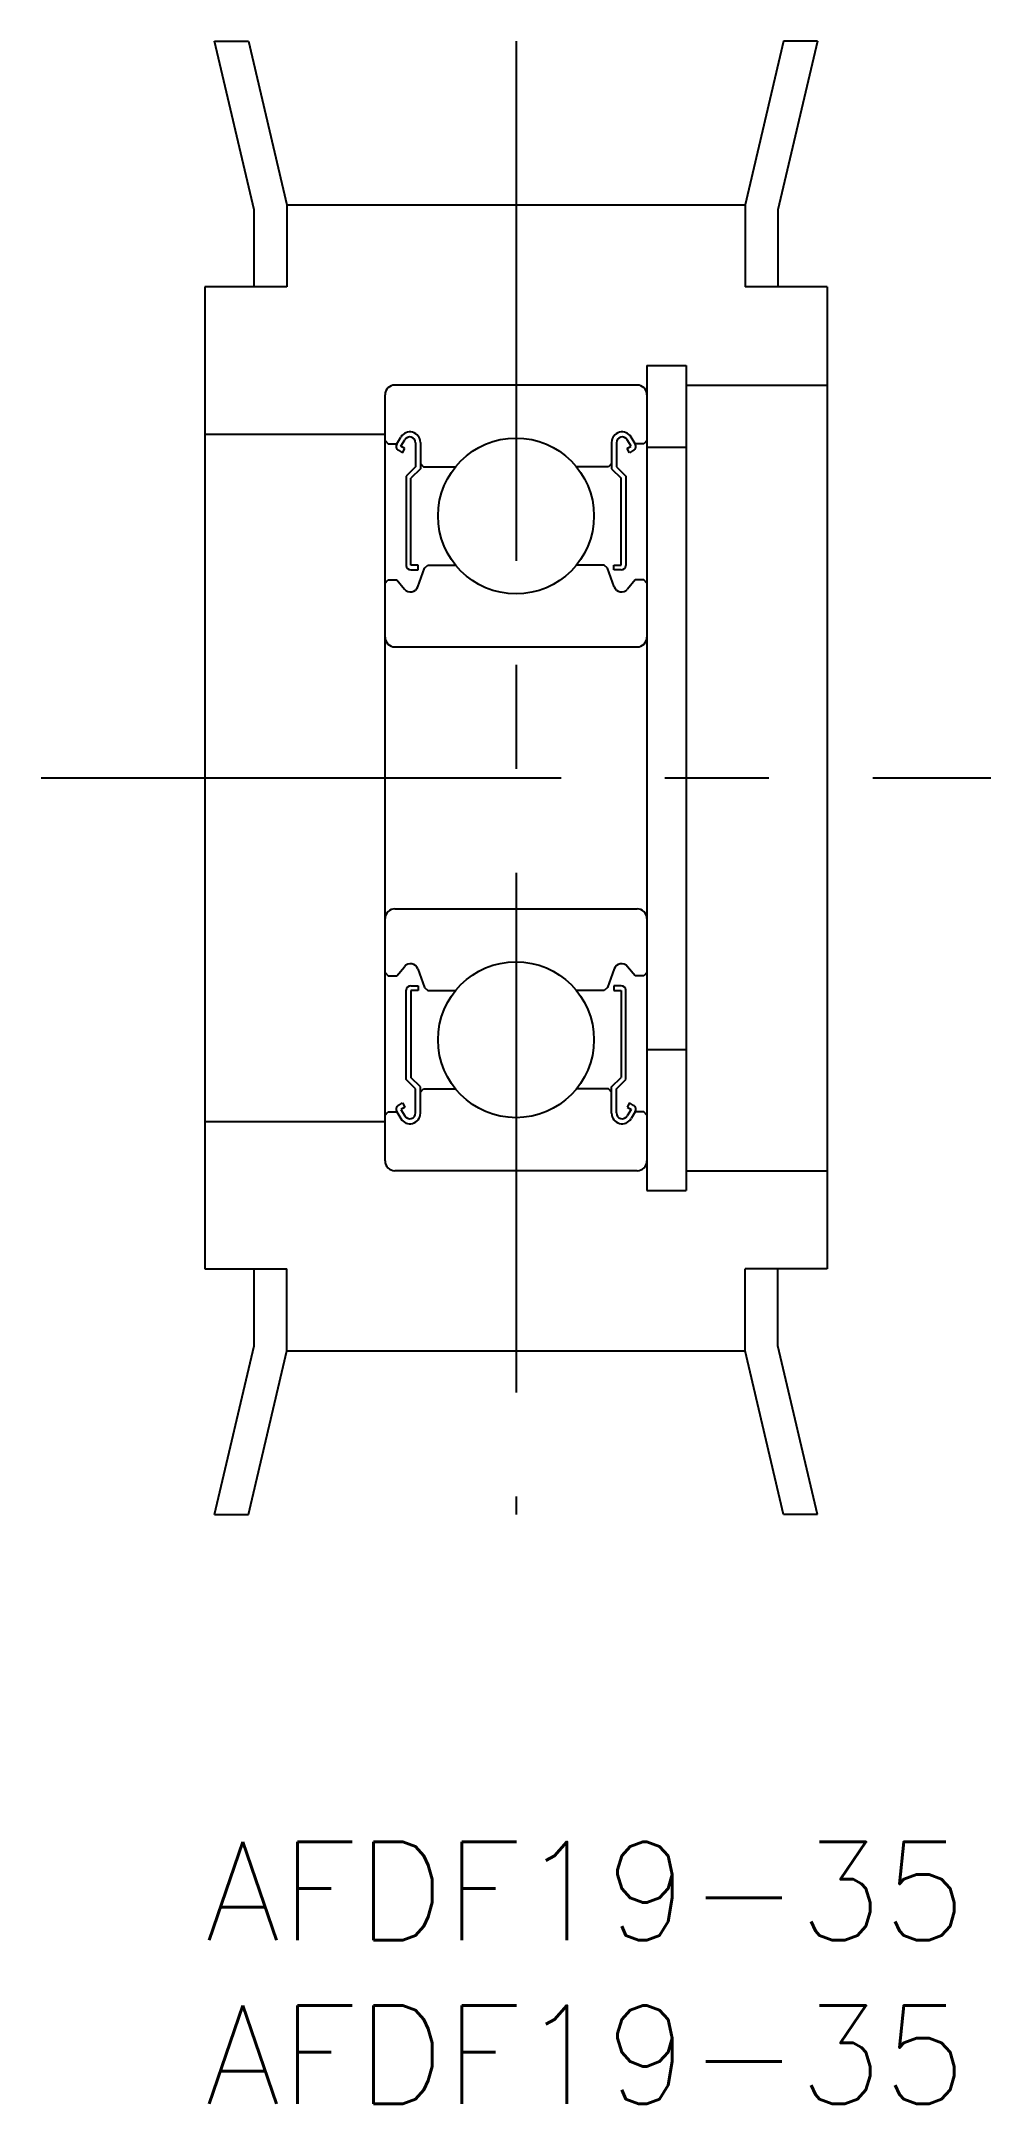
# Model space of a CAD drawing. Extents: x -5 to 24, y -8 to 55.
import ezdxf

# ---------------------------------------------------------------- set-up
doc = ezdxf.new("R2010")
doc.units = 0
doc.header["$LTSCALE"] = 0.5
doc.linetypes.add('CENTER', pattern=[50.8, 31.75, -6.35, 6.35, -6.35])
for name, color, linetype in [('MSM_CENTER', 1, 'CENTER'), ('MSM_CONTINUOUS', 7, 'CONTINUOUS'), ('MSM_PART_NUMBER', 7, 'CONTINUOUS')]:
    doc.layers.add(name, color=color, linetype=linetype)
doc.styles.get("Standard").update_dxf_attribs({"font": 'txt.shx', "height": 3, "bigfont": 'bigfont.shx'})

msp = doc.modelspace()

# ---------------------------------------------------------------- linework, layer by layer
at = {"layer": 'MSM_CENTER', "linetype": 'CENTER'}
for p, q in [((9.5, 55), (9.5, 10)), ((-5, 32.5), (24, 32.5))]:
    msp.add_line(p, q, dxfattribs=at)
at = {"layer": 'MSM_CONTINUOUS', "linetype": 'CONTINUOUS'}
for p, q in [((1.5, 49.848), (0.289, 55)), ((0.289, 55), (1.325, 55)), ((1.325, 55), (2.5, 50)), ((17.675, 55), (16.5, 50)), ((18.711, 55), (17.5, 49.848)), ((18.711, 55), (17.675, 55)), ((1.5, 47.5), (1.5, 49.848)), ((2.5, 50), (16.5, 50)), ((2.5, 50), (2.5, 47.5)), ((16.5, 50), (16.5, 47.5)), ((17.5, 49.848), (17.5, 47.5)), ((0, 47.5), (0, 17.5)), ((2.5, 47.5), (0, 47.5)), ((19, 47.5), (16.5, 47.5)), ((19, 47.5), (19, 17.5)), ((13.5, 45.1), (14.7, 45.1)), ((13.5, 45.1), (13.5, 19.9)), ((14.7, 45.1), (14.7, 19.9)), ((5.5, 20.8), (5.5, 44.2)), ((13.2, 44.5), (5.8, 44.5)), ((14.7, 44.5), (19, 44.5)), ((0, 43), (5.5, 43)), ((5.859, 42.698), (5.984, 42.91)), ((13.141, 42.698), (13.016, 42.91)), ((5.5, 42.8), (5.6, 42.7)), ((5.6, 42.7), (5.86, 42.7)), ((5.909, 42.505), (6.037, 42.431)), ((5.984, 42.628), (6.1, 42.824)), ((6.109, 42.556), (5.984, 42.628)), ((6.037, 42.431), (6.109, 42.556)), ((6.435, 42.732), (6.435, 42)), ((6.579, 42.747), (6.579, 41.94)), ((12.421, 42.747), (12.421, 41.94)), ((12.565, 42.732), (12.565, 42)), ((12.891, 42.556), (13.016, 42.628)), ((12.963, 42.431), (12.891, 42.556)), ((13.016, 42.628), (12.9, 42.824)), ((13.091, 42.505), (12.963, 42.431)), ((13.4, 42.7), (13.14, 42.7)), ((13.5, 42.8), (13.4, 42.7)), ((13.5, 42.6), (14.7, 42.6)), ((6.435, 42), (6.148, 41.712)), ((6.148, 41.712), (6.148, 38.99)), ((6.579, 41.94), (6.291, 41.653)), ((6.291, 38.994), (6.291, 41.653)), ((6.579, 42.1), (6.679, 42)), ((6.679, 42), (7.651, 42)), ((12.321, 42), (11.349, 42)), ((12.421, 42.1), (12.321, 42)), ((12.421, 41.94), (12.709, 41.653)), ((12.565, 42), (12.852, 41.712)), ((12.709, 38.994), (12.709, 41.653)), ((12.852, 41.712), (12.852, 38.99)), ((5.5, 38.45), (5.6, 38.55)), ((5.6, 38.55), (5.86, 38.55)), ((5.86, 38.55), (6.091, 38.268)), ((6.288, 38.85), (6.507, 38.85)), ((6.507, 38.994), (6.291, 38.994)), ((6.502, 38.338), (6.709, 38.906)), ((6.507, 38.85), (6.507, 38.994)), ((6.709, 38.906), (6.809, 39)), ((6.809, 39), (7.651, 39)), ((12.191, 39), (11.349, 39)), ((12.291, 38.906), (12.191, 39)), ((12.498, 38.338), (12.291, 38.906)), ((12.493, 38.994), (12.709, 38.994)), ((12.493, 38.85), (12.493, 38.994)), ((12.712, 38.85), (12.493, 38.85)), ((13.14, 38.55), (12.909, 38.268)), ((13.4, 38.55), (13.14, 38.55)), ((13.5, 38.45), (13.4, 38.55)), ((5.8, 36.5), (13.2, 36.5)), ((5.8, 28.5), (13.2, 28.5)), ((5.5, 26.55), (5.6, 26.45)), ((5.86, 26.45), (6.091, 26.732)), ((6.502, 26.662), (6.709, 26.094)), ((12.498, 26.662), (12.291, 26.094)), ((13.14, 26.45), (12.909, 26.732)), ((13.5, 26.55), (13.4, 26.45)), ((5.6, 26.45), (5.86, 26.45)), ((6.148, 23.288), (6.148, 26.01)), ((6.288, 26.15), (6.507, 26.15)), ((6.291, 26.006), (6.291, 23.347)), ((6.507, 26.006), (6.291, 26.006)), ((6.507, 26.15), (6.507, 26.006)), ((6.709, 26.094), (6.809, 26)), ((6.809, 26), (7.651, 26)), ((12.191, 26), (11.349, 26)), ((12.291, 26.094), (12.191, 26)), ((12.493, 26.15), (12.493, 26.006)), ((12.712, 26.15), (12.493, 26.15)), ((12.493, 26.006), (12.709, 26.006)), ((12.709, 26.006), (12.709, 23.347)), ((12.852, 23.288), (12.852, 26.01)), ((13.4, 26.45), (13.14, 26.45)), ((13.5, 24.2), (14.7, 24.2)), ((6.579, 23.06), (6.291, 23.347)), ((12.421, 23.06), (12.709, 23.347)), ((6.435, 23), (6.148, 23.288)), ((6.435, 22.268), (6.435, 23)), ((6.579, 22.253), (6.579, 23.06)), ((6.579, 22.9), (6.679, 23)), ((6.679, 23), (7.651, 23)), ((12.321, 23), (11.349, 23)), ((12.421, 22.9), (12.321, 23)), ((12.421, 22.253), (12.421, 23.06)), ((12.565, 23), (12.852, 23.288)), ((12.565, 22.268), (12.565, 23)), ((5.5, 22.2), (5.6, 22.3)), ((5.6, 22.3), (5.86, 22.3)), ((5.859, 22.302), (5.984, 22.09)), ((5.909, 22.495), (6.037, 22.569)), ((6.109, 22.444), (5.984, 22.372)), ((5.984, 22.372), (6.1, 22.176)), ((6.037, 22.569), (6.109, 22.444)), ((12.963, 22.569), (12.891, 22.444)), ((12.891, 22.444), (13.016, 22.372)), ((13.016, 22.372), (12.9, 22.176)), ((13.091, 22.495), (12.963, 22.569)), ((13.141, 22.302), (13.016, 22.09)), ((13.4, 22.3), (13.14, 22.3)), ((13.5, 22.2), (13.4, 22.3)), ((0, 22), (5.5, 22)), ((13.2, 20.5), (5.8, 20.5)), ((14.7, 20.5), (19, 20.5)), ((13.5, 19.9), (14.7, 19.9)), ((0, 17.5), (2.5, 17.5)), ((1.5, 15.152), (1.5, 17.5)), ((2.5, 15), (2.5, 17.5)), ((19, 17.5), (16.5, 17.5)), ((16.5, 15), (16.5, 17.5)), ((17.5, 15.152), (17.5, 17.5)), ((0.289, 10), (1.5, 15.152)), ((18.711, 10), (17.5, 15.152)), ((1.325, 10), (2.5, 15)), ((2.5, 15), (16.5, 15)), ((17.675, 10), (16.5, 15)), ((0.289, 10), (1.325, 10)), ((18.711, 10), (17.675, 10))]:
    msp.add_line(p, q, dxfattribs=at)
for centre in [(9.5, 40.5), (9.5, 24.5)]:
    msp.add_circle(centre, 2.381, dxfattribs=at)
for centre, radius, start, end in [((5.8, 44.2), 0.3, 90, 180), ((13.2, 44.2), 0.3, 0, 90), ((6.259, 42.747), 0.32, 0, 149.37895), ((6.255, 42.732), 0.18, 0, 149.38187), ((12.741, 42.747), 0.32, 30.62105, 180), ((12.745, 42.732), 0.18, 30.61813, 180), ((5.979, 42.627), 0.14, 149.37895, 240.00324), ((13.021, 42.627), 0.14, 299.99676, 30.62105), ((6.288, 38.99), 0.14, 180, 270), ((12.712, 38.99), 0.14, 270, 360), ((6.276, 38.42), 0.24, 219.27651, 339.99971), ((12.724, 38.42), 0.24, 200.00029, 320.72349), ((5.8, 36.8), 0.3, 180, 270), ((13.2, 36.8), 0.3, 270, 0), ((5.8, 28.2), 0.3, 90, 180), ((13.2, 28.2), 0.3, 0, 90), ((6.276, 26.58), 0.24, 20.00029, 140.72349), ((12.724, 26.58), 0.24, 39.27651, 159.99971), ((6.288, 26.01), 0.14, 90, 180), ((12.712, 26.01), 0.14, 0, 90), ((5.979, 22.373), 0.14, 119.99676, 210.62105), ((6.259, 22.253), 0.32, 210.62105, 0), ((6.255, 22.268), 0.18, 210.61813, 0), ((12.741, 22.253), 0.32, 180, 329.37895), ((12.745, 22.268), 0.18, 180, 329.38187), ((13.021, 22.373), 0.14, 329.37895, 60.00324), ((5.8, 20.8), 0.3, 180, 270), ((13.2, 20.8), 0.3, 270, 0)]:
    msp.add_arc(centre, radius, start, end, dxfattribs=at)

# ---------------------------------------------------------------- texts
at = {"layer": 'MSM_PART_NUMBER'}
for p in [(0, -3), (0, -8)]:
    msp.add_text('AFDF19-35', height=3, dxfattribs=at).set_placement(p)

doc.saveas('drawing.dxf')
